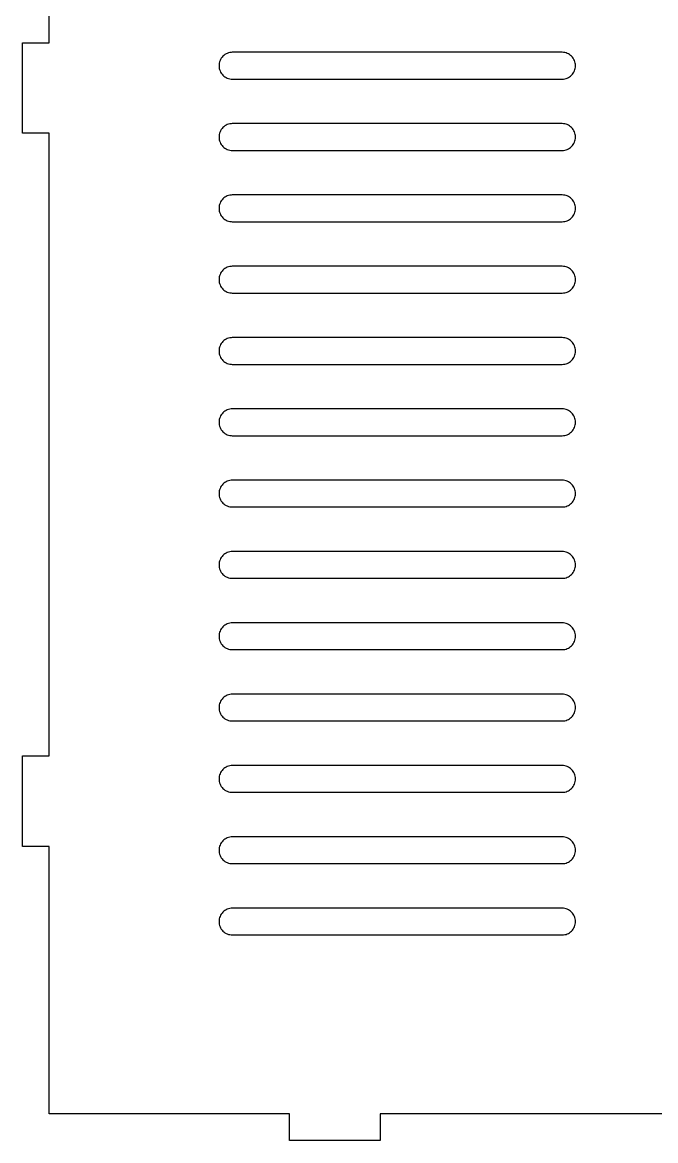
# Model space of a CAD drawing. Header units: millimetres. Extents: x 3 to 596, y 3 to 283.
# Drawn here: x 284.9 to 356, y 2.9 to 128.4 of the extents above; entities that cross this region are included whole.
import ezdxf

# ---------------------------------------------------------------- set-up
doc = ezdxf.new("R2010")
doc.units = ezdxf.units.MM
doc.layers.add('CUT', color=1, linetype='Continuous')
doc.layers.add('ENGRAVE', color=5, linetype='Continuous')

msp = doc.modelspace()

# ---------------------------------------------------------------- linework, layer by layer
at = {"layer": 'CUT'}
msp.add_lwpolyline([(384.925, 5.925), (325.075, 5.925), (325.075, 2.925), (314.925, 2.925), (314.925, 2.925), (314.925, 5.925), (287.925, 5.925), (287.925, 35.925), (284.925, 35.925), (284.925, 46.075), (287.925, 46.075), (287.925, 115.925), (284.925, 115.925), (284.925, 126.075), (287.925, 126.075), (287.925, 195.925)], dxfattribs=at)
at = {"layer": 'ENGRAVE'}
for points in [[(307, 123.51), (307, 123.49), (307.0072, 123.344), (307.0286, 123.1993), (307.0642, 123.0575), (307.1134, 122.9198), (307.1759, 122.7876), (307.2511, 122.6622), (307.3382, 122.5448), (307.4364, 122.4364), (307.5448, 122.3382), (307.6622, 122.2511), (307.7876, 122.1759), (307.9198, 122.1134), (308.0575, 122.0642), (308.1993, 122.0286), (308.344, 122.0072), (308.49, 122), (345.51, 122), (345.656, 122.0072), (345.8007, 122.0286), (345.9425, 122.0642), (346.0802, 122.1134), (346.2124, 122.1759), (346.3378, 122.2511), (346.4552, 122.3382), (346.5636, 122.4364), (346.6618, 122.5448), (346.7489, 122.6622), (346.8241, 122.7876), (346.8866, 122.9198), (346.9358, 123.0575), (346.9714, 123.1993), (346.9928, 123.344), (347, 123.49), (347, 123.51), (346.9928, 123.656), (346.9714, 123.8007), (346.9358, 123.9425), (346.8866, 124.0802), (346.8241, 124.2124), (346.7489, 124.3378), (346.6618, 124.4552), (346.5636, 124.5636), (346.4552, 124.6618), (346.3378, 124.7489), (346.2124, 124.8241), (346.0802, 124.8866), (345.9425, 124.9358), (345.8007, 124.9714), (345.656, 124.9928), (345.51, 125), (308.49, 125), (308.344, 124.9928), (308.1993, 124.9714), (308.0575, 124.9358), (307.9198, 124.8866), (307.7876, 124.8241), (307.6622, 124.7489), (307.5448, 124.6618), (307.4364, 124.5636), (307.3382, 124.4552), (307.2511, 124.3378), (307.1759, 124.2124), (307.1134, 124.0802), (307.0642, 123.9425), (307.0286, 123.8007), (307.0072, 123.656), (307, 123.51)], [(307, 115.51), (307, 115.49), (307.0072, 115.344), (307.0286, 115.1993), (307.0642, 115.0575), (307.1134, 114.9198), (307.1759, 114.7876), (307.2511, 114.6622), (307.3382, 114.5448), (307.4364, 114.4364), (307.5448, 114.3382), (307.6622, 114.2511), (307.7876, 114.1759), (307.9198, 114.1134), (308.0575, 114.0642), (308.1993, 114.0286), (308.344, 114.0072), (308.49, 114), (345.51, 114), (345.656, 114.0072), (345.8007, 114.0286), (345.9425, 114.0642), (346.0802, 114.1134), (346.2124, 114.1759), (346.3378, 114.2511), (346.4552, 114.3382), (346.5636, 114.4364), (346.6618, 114.5448), (346.7489, 114.6622), (346.8241, 114.7876), (346.8866, 114.9198), (346.9358, 115.0575), (346.9714, 115.1993), (346.9928, 115.344), (347, 115.49), (347, 115.51), (346.9928, 115.656), (346.9714, 115.8007), (346.9358, 115.9425), (346.8866, 116.0802), (346.8241, 116.2124), (346.7489, 116.3378), (346.6618, 116.4552), (346.5636, 116.5636), (346.4552, 116.6618), (346.3378, 116.7489), (346.2124, 116.8241), (346.0802, 116.8866), (345.9425, 116.9358), (345.8007, 116.9714), (345.656, 116.9928), (345.51, 117), (308.49, 117), (308.344, 116.9928), (308.1993, 116.9714), (308.0575, 116.9358), (307.9198, 116.8866), (307.7876, 116.8241), (307.6622, 116.7489), (307.5448, 116.6618), (307.4364, 116.5636), (307.3382, 116.4552), (307.2511, 116.3378), (307.1759, 116.2124), (307.1134, 116.0802), (307.0642, 115.9425), (307.0286, 115.8007), (307.0072, 115.656), (307, 115.51)], [(307, 107.51), (307, 107.49), (307.0072, 107.344), (307.0286, 107.1993), (307.0642, 107.0575), (307.1134, 106.9198), (307.1759, 106.7876), (307.2511, 106.6622), (307.3382, 106.5448), (307.4364, 106.4364), (307.5448, 106.3382), (307.6622, 106.2511), (307.7876, 106.1759), (307.9198, 106.1134), (308.0575, 106.0642), (308.1993, 106.0286), (308.344, 106.0072), (308.49, 106), (345.51, 106), (345.656, 106.0072), (345.8007, 106.0286), (345.9425, 106.0642), (346.0802, 106.1134), (346.2124, 106.1759), (346.3378, 106.2511), (346.4552, 106.3382), (346.5636, 106.4364), (346.6618, 106.5448), (346.7489, 106.6622), (346.8241, 106.7876), (346.8866, 106.9198), (346.9358, 107.0575), (346.9714, 107.1993), (346.9928, 107.344), (347, 107.49), (347, 107.51), (346.9928, 107.656), (346.9714, 107.8007), (346.9358, 107.9425), (346.8866, 108.0802), (346.8241, 108.2124), (346.7489, 108.3378), (346.6618, 108.4552), (346.5636, 108.5636), (346.4552, 108.6618), (346.3378, 108.7489), (346.2124, 108.8241), (346.0802, 108.8866), (345.9425, 108.9358), (345.8007, 108.9714), (345.656, 108.9928), (345.51, 109), (308.49, 109), (308.344, 108.9928), (308.1993, 108.9714), (308.0575, 108.9358), (307.9198, 108.8866), (307.7876, 108.8241), (307.6622, 108.7489), (307.5448, 108.6618), (307.4364, 108.5636), (307.3382, 108.4552), (307.2511, 108.3378), (307.1759, 108.2124), (307.1134, 108.0802), (307.0642, 107.9425), (307.0286, 107.8007), (307.0072, 107.656), (307, 107.51)], [(307, 99.51), (307, 99.49), (307.0072, 99.344), (307.0286, 99.1993), (307.0642, 99.0575), (307.1134, 98.9198), (307.1759, 98.7876), (307.2511, 98.6622), (307.3382, 98.5448), (307.4364, 98.4364), (307.5448, 98.3382), (307.6622, 98.2511), (307.7876, 98.1759), (307.9198, 98.1134), (308.0575, 98.0642), (308.1993, 98.0286), (308.344, 98.0072), (308.49, 98), (345.51, 98), (345.656, 98.0072), (345.8007, 98.0286), (345.9425, 98.0642), (346.0802, 98.1134), (346.2124, 98.1759), (346.3378, 98.2511), (346.4552, 98.3382), (346.5636, 98.4364), (346.6618, 98.5448), (346.7489, 98.6622), (346.8241, 98.7876), (346.8866, 98.9198), (346.9358, 99.0575), (346.9714, 99.1993), (346.9928, 99.344), (347, 99.49), (347, 99.51), (346.9928, 99.656), (346.9714, 99.8007), (346.9358, 99.9425), (346.8866, 100.0802), (346.8241, 100.2124), (346.7489, 100.3378), (346.6618, 100.4552), (346.5636, 100.5636), (346.4552, 100.6618), (346.3378, 100.7489), (346.2124, 100.8241), (346.0802, 100.8866), (345.9425, 100.9358), (345.8007, 100.9714), (345.656, 100.9928), (345.51, 101), (308.49, 101), (308.344, 100.9928), (308.1993, 100.9714), (308.0575, 100.9358), (307.9198, 100.8866), (307.7876, 100.8241), (307.6622, 100.7489), (307.5448, 100.6618), (307.4364, 100.5636), (307.3382, 100.4552), (307.2511, 100.3378), (307.1759, 100.2124), (307.1134, 100.0802), (307.0642, 99.9425), (307.0286, 99.8007), (307.0072, 99.656), (307, 99.51)], [(307, 91.51), (307, 91.49), (307.0072, 91.344), (307.0286, 91.1993), (307.0642, 91.0575), (307.1134, 90.9198), (307.1759, 90.7876), (307.2511, 90.6622), (307.3382, 90.5448), (307.4364, 90.4364), (307.5448, 90.3382), (307.6622, 90.2511), (307.7876, 90.1759), (307.9198, 90.1134), (308.0575, 90.0642), (308.1993, 90.0286), (308.344, 90.0072), (308.49, 90), (345.51, 90), (345.656, 90.0072), (345.8007, 90.0286), (345.9425, 90.0642), (346.0802, 90.1134), (346.2124, 90.1759), (346.3378, 90.2511), (346.4552, 90.3382), (346.5636, 90.4364), (346.6618, 90.5448), (346.7489, 90.6622), (346.8241, 90.7876), (346.8866, 90.9198), (346.9358, 91.0575), (346.9714, 91.1993), (346.9928, 91.344), (347, 91.49), (347, 91.51), (346.9928, 91.656), (346.9714, 91.8007), (346.9358, 91.9425), (346.8866, 92.0802), (346.8241, 92.2124), (346.7489, 92.3378), (346.6618, 92.4552), (346.5636, 92.5636), (346.4552, 92.6618), (346.3378, 92.7489), (346.2124, 92.8241), (346.0802, 92.8866), (345.9425, 92.9358), (345.8007, 92.9714), (345.656, 92.9928), (345.51, 93), (308.49, 93), (308.344, 92.9928), (308.1993, 92.9714), (308.0575, 92.9358), (307.9198, 92.8866), (307.7876, 92.8241), (307.6622, 92.7489), (307.5448, 92.6618), (307.4364, 92.5636), (307.3382, 92.4552), (307.2511, 92.3378), (307.1759, 92.2124), (307.1134, 92.0802), (307.0642, 91.9425), (307.0286, 91.8007), (307.0072, 91.656), (307, 91.51)], [(307, 83.51), (307, 83.49), (307.0072, 83.344), (307.0286, 83.1993), (307.0642, 83.0575), (307.1134, 82.9198), (307.1759, 82.7876), (307.2511, 82.6622), (307.3382, 82.5448), (307.4364, 82.4364), (307.5448, 82.3382), (307.6622, 82.2511), (307.7876, 82.1759), (307.9198, 82.1134), (308.0575, 82.0642), (308.1993, 82.0286), (308.344, 82.0072), (308.49, 82), (345.51, 82), (345.656, 82.0072), (345.8007, 82.0286), (345.9425, 82.0642), (346.0802, 82.1134), (346.2124, 82.1759), (346.3378, 82.2511), (346.4552, 82.3382), (346.5636, 82.4364), (346.6618, 82.5448), (346.7489, 82.6622), (346.8241, 82.7876), (346.8866, 82.9198), (346.9358, 83.0575), (346.9714, 83.1993), (346.9928, 83.344), (347, 83.49), (347, 83.51), (346.9928, 83.656), (346.9714, 83.8007), (346.9358, 83.9425), (346.8866, 84.0802), (346.8241, 84.2124), (346.7489, 84.3378), (346.6618, 84.4552), (346.5636, 84.5636), (346.4552, 84.6618), (346.3378, 84.7489), (346.2124, 84.8241), (346.0802, 84.8866), (345.9425, 84.9358), (345.8007, 84.9714), (345.656, 84.9928), (345.51, 85), (308.49, 85), (308.344, 84.9928), (308.1993, 84.9714), (308.0575, 84.9358), (307.9198, 84.8866), (307.7876, 84.8241), (307.6622, 84.7489), (307.5448, 84.6618), (307.4364, 84.5636), (307.3382, 84.4552), (307.2511, 84.3378), (307.1759, 84.2124), (307.1134, 84.0802), (307.0642, 83.9425), (307.0286, 83.8007), (307.0072, 83.656), (307, 83.51)], [(307, 75.51), (307, 75.49), (307.0072, 75.344), (307.0286, 75.1993), (307.0642, 75.0575), (307.1134, 74.9198), (307.1759, 74.7876), (307.2511, 74.6622), (307.3382, 74.5448), (307.4364, 74.4364), (307.5448, 74.3382), (307.6622, 74.2511), (307.7876, 74.1759), (307.9198, 74.1134), (308.0575, 74.0642), (308.1993, 74.0286), (308.344, 74.0072), (308.49, 74), (345.51, 74), (345.656, 74.0072), (345.8007, 74.0286), (345.9425, 74.0642), (346.0802, 74.1134), (346.2124, 74.1759), (346.3378, 74.2511), (346.4552, 74.3382), (346.5636, 74.4364), (346.6618, 74.5448), (346.7489, 74.6622), (346.8241, 74.7876), (346.8866, 74.9198), (346.9358, 75.0575), (346.9714, 75.1993), (346.9928, 75.344), (347, 75.49), (347, 75.51), (346.9928, 75.656), (346.9714, 75.8007), (346.9358, 75.9425), (346.8866, 76.0802), (346.8241, 76.2124), (346.7489, 76.3378), (346.6618, 76.4552), (346.5636, 76.5636), (346.4552, 76.6618), (346.3378, 76.7489), (346.2124, 76.8241), (346.0802, 76.8866), (345.9425, 76.9358), (345.8007, 76.9714), (345.656, 76.9928), (345.51, 77), (308.49, 77), (308.344, 76.9928), (308.1993, 76.9714), (308.0575, 76.9358), (307.9198, 76.8866), (307.7876, 76.8241), (307.6622, 76.7489), (307.5448, 76.6618), (307.4364, 76.5636), (307.3382, 76.4552), (307.2511, 76.3378), (307.1759, 76.2124), (307.1134, 76.0802), (307.0642, 75.9425), (307.0286, 75.8007), (307.0072, 75.656), (307, 75.51)], [(307, 67.51), (307, 67.49), (307.0072, 67.344), (307.0286, 67.1993), (307.0642, 67.0575), (307.1134, 66.9198), (307.1759, 66.7876), (307.2511, 66.6622), (307.3382, 66.5448), (307.4364, 66.4364), (307.5448, 66.3382), (307.6622, 66.2511), (307.7876, 66.1759), (307.9198, 66.1134), (308.0575, 66.0642), (308.1993, 66.0286), (308.344, 66.0072), (308.49, 66), (345.51, 66), (345.656, 66.0072), (345.8007, 66.0286), (345.9425, 66.0642), (346.0802, 66.1134), (346.2124, 66.1759), (346.3378, 66.2511), (346.4552, 66.3382), (346.5636, 66.4364), (346.6618, 66.5448), (346.7489, 66.6622), (346.8241, 66.7876), (346.8866, 66.9198), (346.9358, 67.0575), (346.9714, 67.1993), (346.9928, 67.344), (347, 67.49), (347, 67.51), (346.9928, 67.656), (346.9714, 67.8007), (346.9358, 67.9425), (346.8866, 68.0802), (346.8241, 68.2124), (346.7489, 68.3378), (346.6618, 68.4552), (346.5636, 68.5636), (346.4552, 68.6618), (346.3378, 68.7489), (346.2124, 68.8241), (346.0802, 68.8866), (345.9425, 68.9358), (345.8007, 68.9714), (345.656, 68.9928), (345.51, 69), (308.49, 69), (308.344, 68.9928), (308.1993, 68.9714), (308.0575, 68.9358), (307.9198, 68.8866), (307.7876, 68.8241), (307.6622, 68.7489), (307.5448, 68.6618), (307.4364, 68.5636), (307.3382, 68.4552), (307.2511, 68.3378), (307.1759, 68.2124), (307.1134, 68.0802), (307.0642, 67.9425), (307.0286, 67.8007), (307.0072, 67.656), (307, 67.51)], [(307, 59.51), (307, 59.49), (307.0072, 59.344), (307.0286, 59.1993), (307.0642, 59.0575), (307.1134, 58.9198), (307.1759, 58.7876), (307.2511, 58.6622), (307.3382, 58.5448), (307.4364, 58.4364), (307.5448, 58.3382), (307.6622, 58.2511), (307.7876, 58.1759), (307.9198, 58.1134), (308.0575, 58.0642), (308.1993, 58.0286), (308.344, 58.0072), (308.49, 58), (345.51, 58), (345.656, 58.0072), (345.8007, 58.0286), (345.9425, 58.0642), (346.0802, 58.1134), (346.2124, 58.1759), (346.3378, 58.2511), (346.4552, 58.3382), (346.5636, 58.4364), (346.6618, 58.5448), (346.7489, 58.6622), (346.8241, 58.7876), (346.8866, 58.9198), (346.9358, 59.0575), (346.9714, 59.1993), (346.9928, 59.344), (347, 59.49), (347, 59.51), (346.9928, 59.656), (346.9714, 59.8007), (346.9358, 59.9425), (346.8866, 60.0802), (346.8241, 60.2124), (346.7489, 60.3378), (346.6618, 60.4552), (346.5636, 60.5636), (346.4552, 60.6618), (346.3378, 60.7489), (346.2124, 60.8241), (346.0802, 60.8866), (345.9425, 60.9358), (345.8007, 60.9714), (345.656, 60.9928), (345.51, 61), (308.49, 61), (308.344, 60.9928), (308.1993, 60.9714), (308.0575, 60.9358), (307.9198, 60.8866), (307.7876, 60.8241), (307.6622, 60.7489), (307.5448, 60.6618), (307.4364, 60.5636), (307.3382, 60.4552), (307.2511, 60.3378), (307.1759, 60.2124), (307.1134, 60.0802), (307.0642, 59.9425), (307.0286, 59.8007), (307.0072, 59.656), (307, 59.51)], [(307, 51.51), (307, 51.49), (307.0072, 51.344), (307.0286, 51.1993), (307.0642, 51.0575), (307.1134, 50.9198), (307.1759, 50.7876), (307.2511, 50.6622), (307.3382, 50.5448), (307.4364, 50.4364), (307.5448, 50.3382), (307.6622, 50.2511), (307.7876, 50.1759), (307.9198, 50.1134), (308.0575, 50.0642), (308.1993, 50.0286), (308.344, 50.0072), (308.49, 50), (345.51, 50), (345.656, 50.0072), (345.8007, 50.0286), (345.9425, 50.0642), (346.0802, 50.1134), (346.2124, 50.1759), (346.3378, 50.2511), (346.4552, 50.3382), (346.5636, 50.4364), (346.6618, 50.5448), (346.7489, 50.6622), (346.8241, 50.7876), (346.8866, 50.9198), (346.9358, 51.0575), (346.9714, 51.1993), (346.9928, 51.344), (347, 51.49), (347, 51.51), (346.9928, 51.656), (346.9714, 51.8007), (346.9358, 51.9425), (346.8866, 52.0802), (346.8241, 52.2124), (346.7489, 52.3378), (346.6618, 52.4552), (346.5636, 52.5636), (346.4552, 52.6618), (346.3378, 52.7489), (346.2124, 52.8241), (346.0802, 52.8866), (345.9425, 52.9358), (345.8007, 52.9714), (345.656, 52.9928), (345.51, 53), (308.49, 53), (308.344, 52.9928), (308.1993, 52.9714), (308.0575, 52.9358), (307.9198, 52.8866), (307.7876, 52.8241), (307.6622, 52.7489), (307.5448, 52.6618), (307.4364, 52.5636), (307.3382, 52.4552), (307.2511, 52.3378), (307.1759, 52.2124), (307.1134, 52.0802), (307.0642, 51.9425), (307.0286, 51.8007), (307.0072, 51.656), (307, 51.51)], [(307, 43.51), (307, 43.49), (307.0072, 43.344), (307.0286, 43.1993), (307.0642, 43.0575), (307.1134, 42.9198), (307.1759, 42.7876), (307.2511, 42.6622), (307.3382, 42.5448), (307.4364, 42.4364), (307.5448, 42.3382), (307.6622, 42.2511), (307.7876, 42.1759), (307.9198, 42.1134), (308.0575, 42.0642), (308.1993, 42.0286), (308.344, 42.0072), (308.49, 42), (345.51, 42), (345.656, 42.0072), (345.8007, 42.0286), (345.9425, 42.0642), (346.0802, 42.1134), (346.2124, 42.1759), (346.3378, 42.2511), (346.4552, 42.3382), (346.5636, 42.4364), (346.6618, 42.5448), (346.7489, 42.6622), (346.8241, 42.7876), (346.8866, 42.9198), (346.9358, 43.0575), (346.9714, 43.1993), (346.9928, 43.344), (347, 43.49), (347, 43.51), (346.9928, 43.656), (346.9714, 43.8007), (346.9358, 43.9425), (346.8866, 44.0802), (346.8241, 44.2124), (346.7489, 44.3378), (346.6618, 44.4552), (346.5636, 44.5636), (346.4552, 44.6618), (346.3378, 44.7489), (346.2124, 44.8241), (346.0802, 44.8866), (345.9425, 44.9358), (345.8007, 44.9714), (345.656, 44.9928), (345.51, 45), (308.49, 45), (308.344, 44.9928), (308.1993, 44.9714), (308.0575, 44.9358), (307.9198, 44.8866), (307.7876, 44.8241), (307.6622, 44.7489), (307.5448, 44.6618), (307.4364, 44.5636), (307.3382, 44.4552), (307.2511, 44.3378), (307.1759, 44.2124), (307.1134, 44.0802), (307.0642, 43.9425), (307.0286, 43.8007), (307.0072, 43.656), (307, 43.51)], [(307, 35.51), (307, 35.49), (307.0072, 35.344), (307.0286, 35.1993), (307.0642, 35.0575), (307.1134, 34.9198), (307.1759, 34.7876), (307.2511, 34.6622), (307.3382, 34.5448), (307.4364, 34.4364), (307.5448, 34.3382), (307.6622, 34.2511), (307.7876, 34.1759), (307.9198, 34.1134), (308.0575, 34.0642), (308.1993, 34.0286), (308.344, 34.0072), (308.49, 34), (345.51, 34), (345.656, 34.0072), (345.8007, 34.0286), (345.9425, 34.0642), (346.0802, 34.1134), (346.2124, 34.1759), (346.3378, 34.2511), (346.4552, 34.3382), (346.5636, 34.4364), (346.6618, 34.5448), (346.7489, 34.6622), (346.8241, 34.7876), (346.8866, 34.9198), (346.9358, 35.0575), (346.9714, 35.1993), (346.9928, 35.344), (347, 35.49), (347, 35.51), (346.9928, 35.656), (346.9714, 35.8007), (346.9358, 35.9425), (346.8866, 36.0802), (346.8241, 36.2124), (346.7489, 36.3378), (346.6618, 36.4552), (346.5636, 36.5636), (346.4552, 36.6618), (346.3378, 36.7489), (346.2124, 36.8241), (346.0802, 36.8866), (345.9425, 36.9358), (345.8007, 36.9714), (345.656, 36.9928), (345.51, 37), (308.49, 37), (308.344, 36.9928), (308.1993, 36.9714), (308.0575, 36.9358), (307.9198, 36.8866), (307.7876, 36.8241), (307.6622, 36.7489), (307.5448, 36.6618), (307.4364, 36.5636), (307.3382, 36.4552), (307.2511, 36.3378), (307.1759, 36.2124), (307.1134, 36.0802), (307.0642, 35.9425), (307.0286, 35.8007), (307.0072, 35.656), (307, 35.51)], [(307, 27.51), (307, 27.49), (307.0072, 27.344), (307.0286, 27.1993), (307.0642, 27.0575), (307.1134, 26.9198), (307.1759, 26.7876), (307.2511, 26.6622), (307.3382, 26.5448), (307.4364, 26.4364), (307.5448, 26.3382), (307.6622, 26.2511), (307.7876, 26.1759), (307.9198, 26.1134), (308.0575, 26.0642), (308.1993, 26.0286), (308.344, 26.0072), (308.49, 26), (345.51, 26), (345.656, 26.0072), (345.8007, 26.0286), (345.9425, 26.0642), (346.0802, 26.1134), (346.2124, 26.1759), (346.3378, 26.2511), (346.4552, 26.3382), (346.5636, 26.4364), (346.6618, 26.5448), (346.7489, 26.6622), (346.8241, 26.7876), (346.8866, 26.9198), (346.9358, 27.0575), (346.9714, 27.1993), (346.9928, 27.344), (347, 27.49), (347, 27.51), (346.9928, 27.656), (346.9714, 27.8007), (346.9358, 27.9425), (346.8866, 28.0802), (346.8241, 28.2124), (346.7489, 28.3378), (346.6618, 28.4552), (346.5636, 28.5636), (346.4552, 28.6618), (346.3378, 28.7489), (346.2124, 28.8241), (346.0802, 28.8866), (345.9425, 28.9358), (345.8007, 28.9714), (345.656, 28.9928), (345.51, 29), (308.49, 29), (308.344, 28.9928), (308.1993, 28.9714), (308.0575, 28.9358), (307.9198, 28.8866), (307.7876, 28.8241), (307.6622, 28.7489), (307.5448, 28.6618), (307.4364, 28.5636), (307.3382, 28.4552), (307.2511, 28.3378), (307.1759, 28.2124), (307.1134, 28.0802), (307.0642, 27.9425), (307.0286, 27.8007), (307.0072, 27.656), (307, 27.51)]]:
    msp.add_lwpolyline(points, close=True, dxfattribs=at)

doc.saveas('drawing.dxf')
